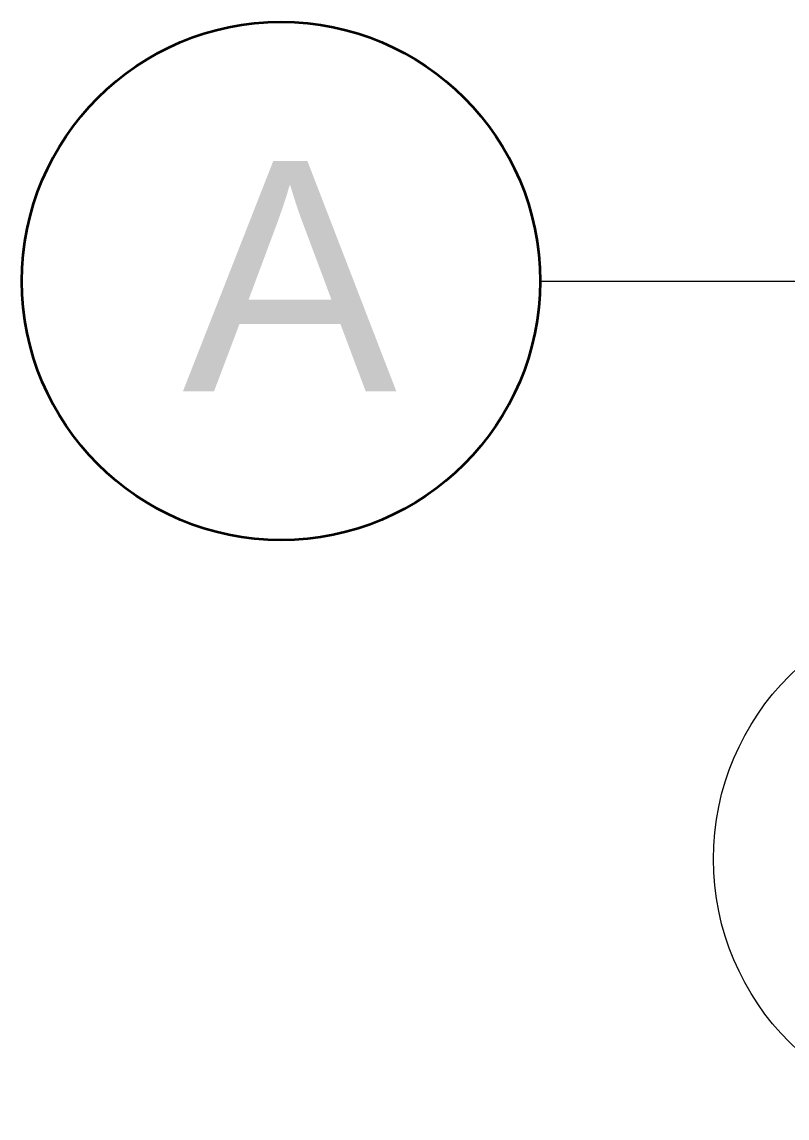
# Model space of a CAD drawing. Header units: millimetres. Extents: x -3817 to 677485, y -22715 to 103890.
# Drawn here: x -1205.7 to -1159.2, y -19654.8 to -19588.1 of the extents above; entities that cross this region are included whole.
import ezdxf

# ---------------------------------------------------------------- set-up
doc = ezdxf.new("R2010")
doc.units = ezdxf.units.MM
doc.layers.add('PDF _Геометрия', color=7, linetype='Continuous', true_color=0x1d1d1d)
doc.layers.add('PDF _Текст', color=7, linetype='Continuous')
doc.styles.add('PDF ArialMT', font='arial.ttf')

msp = doc.modelspace()

# ---------------------------------------------------------------- linework, layer by layer
at = {"layer": 'PDF _Геометрия', "color": 253, "lineweight": 9, "true_color": 0xaaaaaa}
msp.add_lwpolyline([(-1174.245, -19603.873), (-1075.823, -19603.873), (-1040.189, -19603.873)], dxfattribs=at)
at = {"layer": 'PDF _Геометрия', "color": 7, "lineweight": 35}
msp.add_circle((-1189.992, -19603.873), 15.747, dxfattribs=at)
at = {"layer": 'PDF _Геометрия', "color": 253, "lineweight": 20, "true_color": 0xaaaaaa}
for centre in [(-1189.992, -19603.873), (-1147.956, -19639.005)]:
    msp.add_circle(centre, 15.747, dxfattribs=at)
at = {"layer": 'PDF _Геометрия', "color": 253, "lineweight": 9, "true_color": 0xaaaaaa}
msp.add_circle((-1147.956, -19639.005), 15.747, dxfattribs=at)

# ---------------------------------------------------------------- texts
at = {"layer": 'PDF _Текст', "color": 9, "true_color": 0xbebebe, "insert": (-1195.989, -19603.574), "char_height": 14, "attachment_point": 4, "style": 'PDF ArialMT'}
msp.add_mtext('А', dxfattribs=at)

doc.saveas('drawing.dxf')
